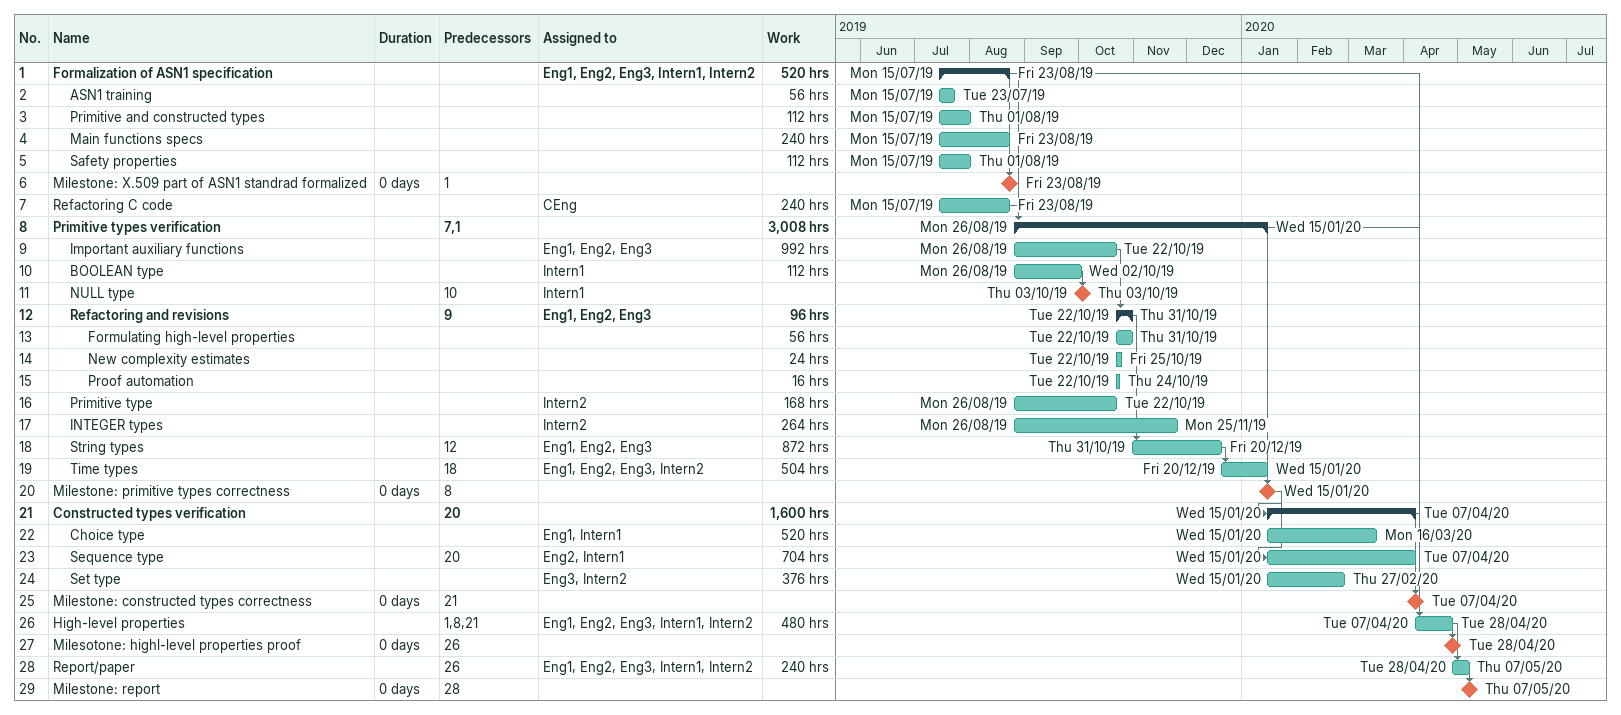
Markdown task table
| ID | Level | Task | Duration | Start | Finish | Predecessors | Resources | Work (h) |
|---|---|---|---|---|---|---|---|---|
| 1 | 1 | **Formalization of ASN1 specification** |  | 2019-07-15 | 2019-08-23 |  | Eng1, Eng2, Eng3, Intern1, Intern2 | 520 |
| 2 | 2 | ASN1 training |  | 2019-07-15 | 2019-07-23 |  |  | 56 |
| 3 | 2 | Primitive and constructed types |  | 2019-07-15 | 2019-08-01 |  |  | 112 |
| 4 | 2 | Main functions specs |  | 2019-07-15 | 2019-08-23 |  |  | 240 |
| 5 | 2 | Safety properties |  | 2019-07-15 | 2019-08-01 |  |  | 112 |
| 6 | 1 | Milestone: X.509 part of ASN1 standrad formalized | 0d | 2019-08-23 | 2019-08-23 | 1 |  |  |
| 7 | 1 | Refactoring C code |  | 2019-07-15 | 2019-08-23 |  | CEng | 240 |
| 8 | 1 | **Primitive types verification** |  | 2019-08-26 | 2020-01-15 | 7, 1 |  | 3008 |
| 9 | 2 | Important auxiliary functions |  | 2019-08-26 | 2019-10-22 |  | Eng1, Eng2, Eng3 | 992 |
| 10 | 2 | BOOLEAN type |  | 2019-08-26 | 2019-10-02 |  | Intern1 | 112 |
| 11 | 2 | NULL type |  | 2019-10-03 | 2019-10-03 | 10 | Intern1 |  |
| 12 | 2 | **Refactoring and revisions** |  | 2019-10-22 | 2019-10-31 | 9 | Eng1, Eng2, Eng3 | 96 |
| 13 | 3 | Formulating high-level properties |  | 2019-10-22 | 2019-10-31 |  |  | 56 |
| 14 | 3 | New complexity estimates |  | 2019-10-22 | 2019-10-25 |  |  | 24 |
| 15 | 3 | Proof automation |  | 2019-10-22 | 2019-10-24 |  |  | 16 |
| 16 | 2 | Primitive type |  | 2019-08-26 | 2019-10-22 |  | Intern2 | 168 |
| 17 | 2 | INTEGER types |  | 2019-08-26 | 2019-11-25 |  | Intern2 | 264 |
| 18 | 2 | String types |  | 2019-10-31 | 2019-12-20 | 12 | Eng1, Eng2, Eng3 | 872 |
| 19 | 2 | Time types |  | 2019-12-20 | 2020-01-15 | 18 | Eng1, Eng2, Eng3, Intern2 | 504 |
| 20 | 1 | Milestone: primitive types correctness | 0d | 2020-01-15 | 2020-01-15 | 8 |  |  |
| 21 | 1 | **Constructed types verification** |  | 2020-01-15 | 2020-04-07 | 20 |  | 1600 |
| 22 | 2 | Choice type |  | 2020-01-15 | 2020-03-16 |  | Eng1, Intern1 | 520 |
| 23 | 2 | Sequence type |  | 2020-01-15 | 2020-04-07 | 20 | Eng2, Intern1 | 704 |
| 24 | 2 | Set type |  | 2020-01-15 | 2020-02-27 |  | Eng3, Intern2 | 376 |
| 25 | 1 | Milestone: constructed types correctness | 0d | 2020-04-07 | 2020-04-07 | 21 |  |  |
| 26 | 1 | High-level properties |  | 2020-04-07 | 2020-04-28 | 1, 8, 21 | Eng1, Eng2, Eng3, Intern1, Intern2 | 480 |
| 27 | 1 | Milesotone: highl-level properties proof | 0d | 2020-04-28 | 2020-04-28 | 26 |  |  |
| 28 | 1 | Report/paper |  | 2020-04-28 | 2020-05-07 | 26 | Eng1, Eng2, Eng3, Intern1, Intern2 | 240 |
| 29 | 1 | Milestone: report | 0d | 2020-05-07 | 2020-05-07 | 28 |  |  |
